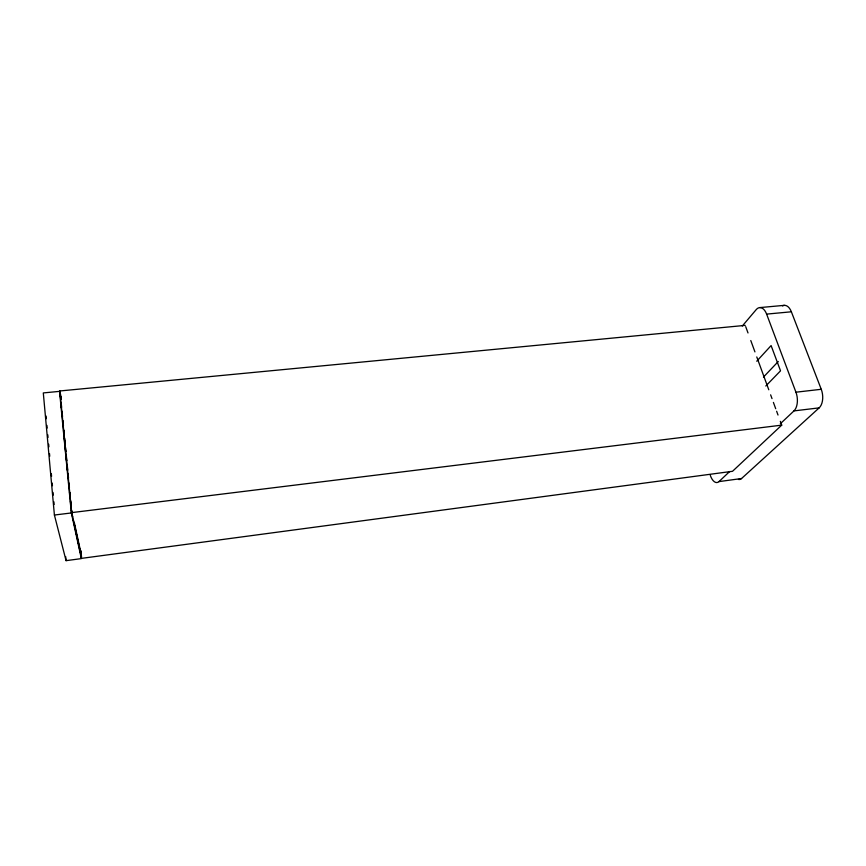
<?xml version="1.0" encoding="UTF-8"?>
<svg xmlns="http://www.w3.org/2000/svg" width="866" height="866" viewBox="0 0 866 866"><rect width="100%" height="100%" fill="white"/><g stroke="black" fill="none" stroke-linecap="round" stroke-linejoin="round"><path stroke-width="1.3" d="M742.303 326.017L756.256 309.563A13.499 7.35 86.2 0 1 766.616 314.109L791.372 311.792L821.249 389.289A13.769 8.065 83.2 0 1 819.149 407.875L741.545 478.53A12.135 6.224 81.2 0 1 738.427 479.428M756.743 361.219L771.108 345.577L780.526 370.832L765.793 386.009M763.476 377.056L778.285 361.512M710.272 475.293A12.211 6.03 81.3 0 0 718.964 481.604L729.681 471.505M780.331 423.745L793.97 410.895L819.149 407.875M780.331 421.352L781.717 425.141L732.528 471.288L81.664 558.343L71.683 512.618L59.851 390.967L745.236 325.378M718.964 481.604L741.545 478.53M66.065 560.659L81.35 558.613L71.348 512.953L59.538 391.367L43.3 392.926L54.406 515.032L66.065 560.659L65.686 556.632M71.683 512.618L781.717 425.141M54.406 515.032L71.348 512.953M766.616 314.109L795.941 392.201L821.249 389.289M759.818 307.592L784.401 305.341M745.702 326.644L748.008 332.955M750.779 340.533L754.935 351.899M756.776 356.944L768.781 389.776M770.632 394.831L772.017 398.62M773.403 402.409L775.709 408.72M776.629 411.242L778.014 415.03M71.64 510.182L72.203 512.802M74.476 523.248L81.003 553.287L80.744 550.614M71.304 510.518L72.733 517.034M73.296 519.643L80.7 553.558L80.43 550.884M60.046 393.987L61.096 399.215M59.851 390.967L61.118 397.516M81.263 554.327L81.534 557M80.56 550.592L81.22 557.271M60.577 396.596L60.847 399.269M61.237 403.275L61.627 407.28M62.016 411.296L62.536 416.633M62.926 420.649L63.445 425.996M63.835 430.001L64.225 434.007M64.614 438.023L65.134 443.37M65.524 447.376L65.913 451.381M66.303 455.397L66.823 460.734M67.342 466.081L67.732 470.097M68.133 474.103L68.522 478.108M69.042 483.455L69.432 487.471M69.951 492.808L70.341 496.824M70.731 500.829L71.12 504.835M60.923 403.664L61.313 407.67M61.703 411.675L62.092 415.68M62.601 421.028L62.991 425.033M63.51 430.38L63.9 434.386M64.29 438.391L64.679 442.396M65.199 447.744L65.589 451.749M65.978 455.754L66.498 461.102M66.888 465.107L67.407 470.444M67.797 474.449L68.187 478.465M68.576 482.47L69.096 487.807M69.486 491.812L70.005 497.16M70.395 501.165L70.785 505.17M46.071 416.016L46.32 418.689M46.937 425.401L47.175 428.075M47.792 434.786L48.031 437.46M48.648 444.171L48.886 446.845M49.503 453.557L49.741 456.23M51.332 473.67L51.581 476.343M52.187 483.055L52.436 485.729M53.043 492.44L53.291 495.114M53.898 501.825L54.147 504.499M782.463 305.893A13.412 7.578 86.4 0 1 791.372 311.792M795.941 392.201A13.867 7.826 83.3 0 1 793.97 410.895"/></g></svg>
